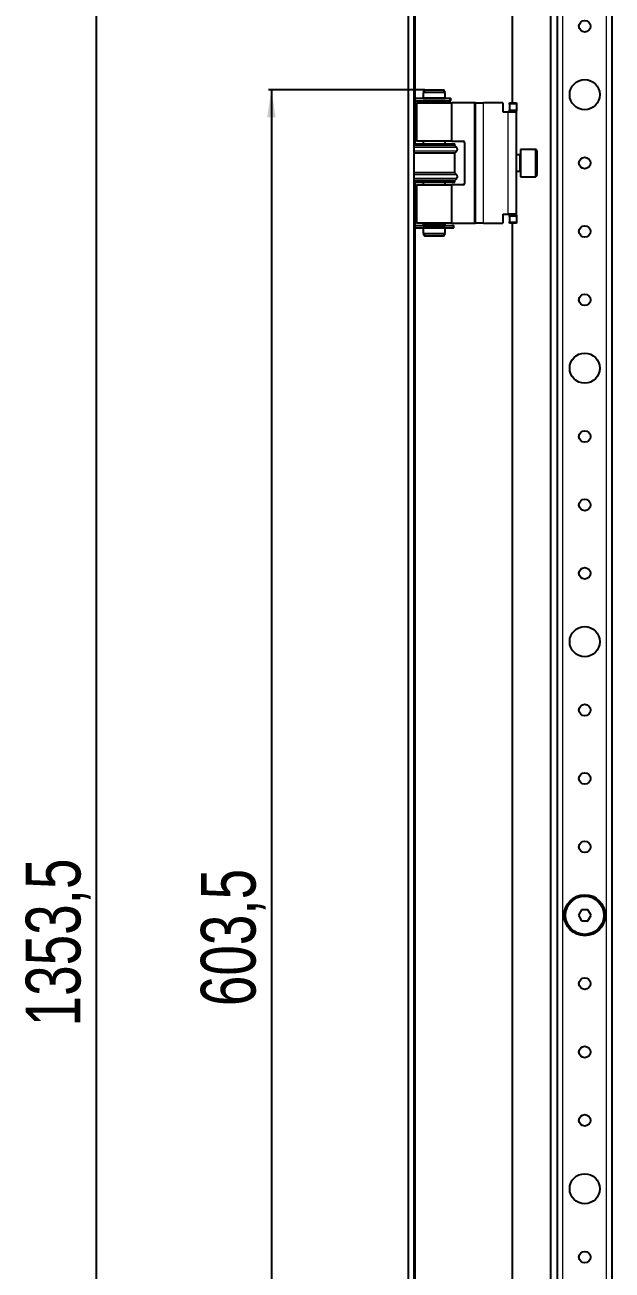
# Model space of a CAD drawing. Header units: millimetres. Extents: x -370 to 1477, y -811 to 1017.
# Drawn here: x 627.5 to 842.1, y -40.6 to 414.6 of the extents above; entities that cross this region are included whole.
import ezdxf

# ---------------------------------------------------------------- set-up
doc = ezdxf.new("R2010")
doc.units = ezdxf.units.MM
doc.layers.add('FORMAT', color=7, linetype='Continuous')
doc.styles.add('SLDTEXTSTYLE0', font='TXT', dxfattribs={"width": 0.75})
doc.dimstyles.new('SLDDIMSTYLE0', dxfattribs={"dimtxt": 20, "dimasz": 10, "dimexe": 0, "dimexo": 0.0625, "dimgap": 5, "dimtad": 2, "dimdec": 1, "dimrnd": 1e-09, "dimzin": 12, "dimdsep": 46, "dimtxsty": 'SLDTEXTSTYLE0', "dimsah": 1, "dimcen": 0.09, "dimadec": 0, "dimazin": 3, "dimtfac": 1, "dimtofl": 0, "dimtmove": 0, "dimatfit": 3, "dimfxl": 0, "dimfrac": 2, "dimtolj": 1, "dimtzin": 12, "dimarcsym": 0})

# ---------------------------------------------------------------- blocks, each defined once
blk = doc.blocks.new('_D_7')
at = {"layer": 'FORMAT'}
for p, q in [((773.67, 765.89), (652.6, 765.89)), ((653.6, 765.89), (653.6, -587.61)), ((773.67, -587.61), (652.6, -587.61))]:
    blk.add_line(p, q, dxfattribs=at)
for points in [[(653.6, 765.89), (652.06, 755.89), (655.14, 755.89)], [(653.6, -587.61), (655.14, -577.61), (652.06, -577.61)]]:
    blk.add_solid(points, dxfattribs=at)
at = {"layer": 'FORMAT', "insert": (627.82, 48.5), "char_height": 20, "attachment_point": 1, "rotation": 90, "style": 'SLDTEXTSTYLE0'}
blk.add_mtext('1353,5', dxfattribs=at)
blk = doc.blocks.new('_D_9')
at = {"layer": 'FORMAT'}
for p, q in [((773.67, 390.89), (716.6, 390.89)), ((717.6, 390.89), (717.6, -212.61)), ((773.67, -212.61), (716.6, -212.61))]:
    blk.add_line(p, q, dxfattribs=at)
for points in [[(717.6, 390.89), (716.06, 380.89), (719.14, 380.89)], [(717.6, -212.61), (719.14, -202.61), (716.06, -202.61)]]:
    blk.add_solid(points, dxfattribs=at)
at = {"layer": 'FORMAT', "insert": (691.82, 55.89), "char_height": 20, "attachment_point": 1, "rotation": 90, "style": 'SLDTEXTSTYLE0'}
blk.add_mtext('603,5', dxfattribs=at)

msp = doc.modelspace()

# ---------------------------------------------------------------- linework, layer by layer
at = {"color": 7, "linetype": 'Continuous', "lineweight": 25}
for p, q in [((767.61, 866.64), (767.61, -688.36)), ((769.61, 866.64), (769.61, -688.36)), ((819.61, 833.64), (819.61, -655.36)), ((822.11, -628.36), (822.11, 806.64)), ((842.11, -628.36), (842.11, 806.64)), ((805.61, 717.14), (805.61, 386.14)), ((769.96, 387.84), (769.96, 386.94)), ((769.96, 387.84), (782.84, 387.84)), ((773.68, 390.89), (773.11, 389.89)), ((773.11, 389.89), (773.11, 387.89)), ((781.11, 389.89), (773.11, 389.89)), ((777.86, 387.89), (773.11, 387.89)), ((773.61, 387.89), (773.61, 387.84)), ((773.68, 390.89), (780.53, 390.89)), ((781.11, 387.89), (777.86, 387.89)), ((781.11, 389.89), (780.53, 390.89)), ((780.61, 387.84), (780.61, 387.89)), ((781.11, 387.89), (781.11, 389.89)), ((782.84, 387.84), (782.93, 387.84)), ((782.93, 386.94), (782.93, 387.84)), ((782.93, 387.84), (783.14, 387.84)), ((783.14, 386.94), (783.14, 387.84)), ((769.96, 386.94), (782.84, 386.94)), ((770.66, 386.14), (770.66, 372.14)), ((770.66, 386.14), (783.56, 386.14)), ((773.11, 386.89), (773.11, 386.14)), ((777.86, 386.89), (773.11, 386.89)), ((773.61, 386.94), (773.61, 386.89)), ((781.11, 386.89), (777.86, 386.89)), ((780.61, 386.89), (780.61, 386.94)), ((781.11, 386.14), (781.11, 386.89)), ((782.84, 386.94), (782.93, 386.94)), ((782.93, 386.94), (783.14, 386.94)), ((783.56, 372.14), (783.56, 386.14)), ((791.66, 386.14), (783.56, 386.14)), ((792.16, 386.14), (791.66, 386.14)), ((792.16, 386.14), (795.16, 386.14)), ((792.16, 342.14), (792.16, 386.14)), ((802.16, 386.14), (795.16, 386.14)), ((802.16, 386.14), (802.16, 382.84)), ((802.16, 382.84), (804.16, 382.84)), ((804.16, 382.84), (807.16, 382.84)), ((804.66, 386.14), (807.16, 386.14)), ((804.66, 385.64), (804.66, 386.14)), ((804.66, 385.64), (804.66, 383.64)), ((804.66, 383.14), (804.66, 383.64)), ((807.16, 383.14), (804.66, 383.14)), ((804.66, 383.14), (804.66, 382.84)), ((807.16, 386.14), (807.16, 385.64)), ((807.16, 385.64), (807.16, 383.64)), ((807.16, 383.64), (807.16, 383.14)), ((807.16, 382.84), (807.16, 383.14)), ((807.16, 345.44), (807.16, 382.84)), ((769.61, 371.14), (784.61, 371.14)), ((784.61, 370.54), (769.61, 370.54)), ((783.56, 372.14), (770.66, 372.14)), ((773.11, 372.14), (773.11, 371.14)), ((781.11, 371.14), (781.11, 372.14)), ((783.56, 372.14), (787.66, 372.14)), ((784.61, 370.54), (784.61, 371.14)), ((785.31, 369.85), (784.61, 370.54)), ((788.16, 371.64), (788.16, 356.64)), ((814.06, 369.14), (808.66, 369.14)), ((808.66, 369.14), (808.66, 359.14)), ((784.61, 367.74), (769.61, 367.74)), ((784.61, 367.74), (785.31, 368.43)), ((784.61, 360.54), (784.61, 367.74)), ((808.41, 367.14), (807.16, 367.14)), ((814.66, 368.54), (814.66, 359.74)), ((784.61, 360.54), (769.61, 360.54)), ((785.31, 359.85), (784.61, 360.54)), ((807.16, 361.14), (808.41, 361.14)), ((784.61, 357.74), (769.61, 357.74)), ((769.61, 357.14), (784.61, 357.14)), ((770.66, 356.14), (770.66, 342.14)), ((770.66, 356.14), (783.56, 356.14)), ((773.11, 357.14), (773.11, 356.14)), ((781.11, 356.14), (781.11, 357.14)), ((783.56, 342.14), (783.56, 356.14)), ((787.66, 356.14), (783.56, 356.14)), ((784.61, 357.74), (785.31, 358.43)), ((784.61, 357.14), (784.61, 357.74)), ((808.66, 359.14), (814.06, 359.14)), ((783.56, 342.14), (770.66, 342.14)), ((773.11, 342.14), (773.11, 341.39)), ((781.11, 341.39), (781.11, 342.14)), ((783.56, 342.14), (791.66, 342.14)), ((791.66, 342.14), (792.16, 342.14)), ((795.16, 342.14), (792.16, 342.14)), ((795.16, 342.14), (802.16, 342.14)), ((802.16, 345.44), (804.16, 345.44)), ((802.16, 345.44), (802.16, 342.14)), ((807.16, 345.44), (804.16, 345.44)), ((804.66, 345.44), (804.66, 345.14)), ((804.66, 345.14), (807.16, 345.14)), ((804.66, 344.64), (804.66, 345.14)), ((804.66, 344.64), (804.66, 342.64)), ((804.66, 342.14), (804.66, 342.64)), ((807.16, 342.14), (804.66, 342.14)), ((805.61, 342.14), (805.61, -163.86)), ((807.16, 345.14), (807.16, 345.44)), ((807.16, 345.14), (807.16, 344.64)), ((807.16, 344.64), (807.16, 342.64)), ((807.16, 342.64), (807.16, 342.14)), ((769.96, 341.34), (769.96, 340.44)), ((769.96, 341.34), (784.26, 341.34)), ((769.96, 340.44), (784.26, 340.44)), ((777.86, 341.39), (773.11, 341.39)), ((773.11, 340.39), (773.11, 338.39)), ((777.86, 340.39), (773.11, 340.39)), ((773.11, 338.39), (773.68, 337.39)), ((773.11, 338.39), (777.86, 338.39)), ((773.61, 341.39), (773.61, 341.34)), ((773.61, 340.44), (773.61, 340.39)), ((777.75, 337.39), (773.68, 337.39)), ((780.53, 337.39), (777.75, 337.39)), ((781.11, 341.39), (777.86, 341.39)), ((781.11, 340.39), (777.86, 340.39)), ((777.86, 338.39), (781.11, 338.39)), ((780.53, 337.39), (781.11, 338.39)), ((780.61, 341.34), (780.61, 341.39)), ((780.61, 340.39), (780.61, 340.44)), ((781.11, 338.39), (781.11, 340.39)), ((784.26, 340.44), (784.26, 341.34)), ((830.95, 91.14), (829.8, 89.14)), ((833.26, 91.14), (830.95, 91.14)), ((834.42, 89.14), (833.26, 91.14)), ((829.8, 89.14), (830.95, 87.14)), ((830.95, 87.14), (833.26, 87.14)), ((833.26, 87.14), (834.42, 89.14))]:
    msp.add_line(p, q, dxfattribs=at)
at = {"color": 8, "linetype": 'Continuous', "lineweight": 18}
for p, q in [((824.11, -628.36), (824.11, 806.64)), ((840.11, -628.36), (840.11, 806.64)), ((770.21, 387.84), (770.21, 715.44)), ((782.84, 387.84), (782.84, 386.94)), ((770.21, 371.14), (770.21, 386.94)), ((791.66, 386.14), (791.66, 342.14)), ((795.16, 342.14), (795.16, 386.14)), ((804.16, 345.44), (804.16, 382.84)), ((807.16, 385.64), (804.66, 385.64)), ((804.66, 383.64), (807.16, 383.64)), ((785.31, 369.85), (769.61, 369.85)), ((814.06, 359.14), (814.06, 369.14)), ((785.31, 368.43), (769.61, 368.43)), ((808.41, 366.73), (808.41, 367.14)), ((808.41, 361.14), (808.41, 366.73)), ((785.31, 359.85), (769.61, 359.85)), ((785.31, 358.43), (769.61, 358.43)), ((770.21, 341.34), (770.21, 357.14)), ((807.16, 344.64), (804.66, 344.64)), ((804.66, 342.64), (807.16, 342.64)), ((770.21, -162.16), (770.21, 340.44))]:
    msp.add_line(p, q, dxfattribs=at)
at = {"color": 7, "linetype": 'Continuous', "lineweight": 25}
for centre, radius in [((832.11, 414.14), 2.1), ((832.11, 389.14), 5.5), ((832.11, 364.14), 2.1), ((832.11, 339.14), 2.1), ((832.11, 314.14), 2.1), ((832.11, 289.14), 5.5), ((832.11, 264.14), 2.1), ((832.11, 239.14), 2.1), ((832.11, 214.14), 2.1), ((832.11, 189.14), 5.5), ((832.11, 164.14), 2.1), ((832.11, 139.14), 2.1), ((832.11, 114.14), 2.1), ((832.11, 89.14), 7.5), ((832.11, 89.14), 7), ((832.11, 64.14), 2.1), ((832.11, 39.14), 2.1), ((832.11, 14.14), 2.1), ((832.11, -10.86), 5.5), ((832.11, -35.86), 2.1)]:
    msp.add_circle(centre, radius, dxfattribs=at)
for centre, radius, start, end in [((784.61, 369.14), 1, 314.427, 45.573), ((787.66, 371.64), 0.5, 0, 90), ((814.06, 368.54), 0.6, 0, 90), ((808.41, 367.39), 0.25, 270, 360), ((784.61, 359.14), 1, 314.427, 45.573), ((808.41, 360.89), 0.25, 0, 90), ((814.06, 359.74), 0.6, 270, 360), ((787.66, 356.64), 0.5, 270, 0)]:
    msp.add_arc(centre, radius, start, end, dxfattribs=at)

# ---------------------------------------------------------------- dimensions: what is measured, and where the dimension line sits
at = {"layer": 'FORMAT'}
for base, p1, p2, picture, middle in [((653.6, -587.61), (773.68, 765.89), (773.68, -587.61), '_D_7', (653.6, 89.14)), ((717.6, -212.61), (773.68, 390.89), (773.68, -212.61), '_D_9', (717.6, 89.14))]:
    dim = msp.add_linear_dim(base=base, p1=p1, p2=p2, angle=90, dimstyle='SLDDIMSTYLE0', dxfattribs=at)
    dim.commit()
    dim.dimension.update_dxf_attribs({"geometry": picture, "text_midpoint": middle, "dimtype": 160})

doc.saveas('drawing.dxf')
